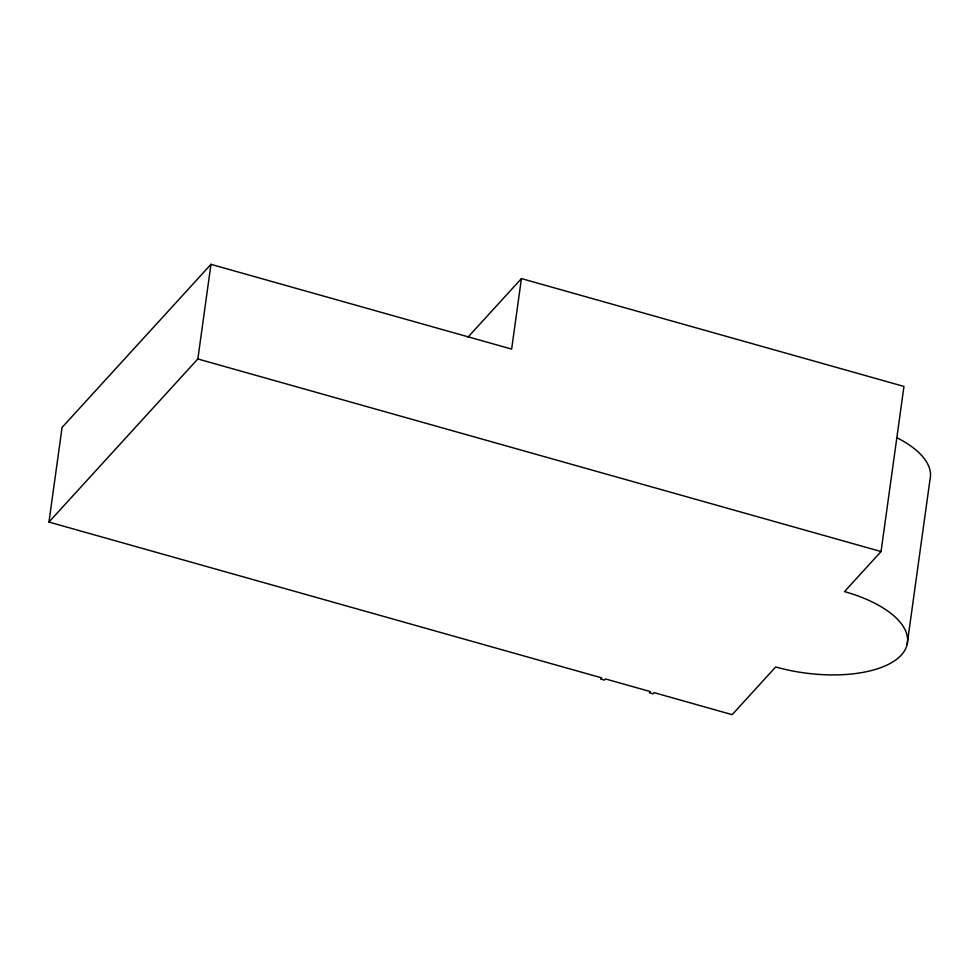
<?xml version="1.0" encoding="UTF-8"?>
<svg xmlns="http://www.w3.org/2000/svg" width="979" height="979" viewBox="0 0 979 979"><rect width="100%" height="100%" fill="white"/><g stroke="black" fill="none" stroke-linecap="round" stroke-linejoin="round"><path stroke-width="1.47" d="M48.95 522.064L62.081 427.444L210.962 264.342L511.638 349.099L521.428 278.587L903.96 386.424L881.051 551.556L844.485 591.597A98.267 43.994 7.9 0 1 901.341 655.012A98.267 43.994 7.9 0 1 775.686 666.968L732.157 714.658L654.131 692.655L653.066 693.817L649.322 692.765L650.386 691.602L605.463 678.936L604.398 680.099L600.653 679.047L601.718 677.884L48.95 522.064L197.844 358.963L210.962 264.342M907.141 644.378L930.05 479.245A98.267 43.994 7.9 0 0 896.984 437.76M468.035 337.082L521.428 278.587M197.844 358.963L881.051 551.556"/></g></svg>
